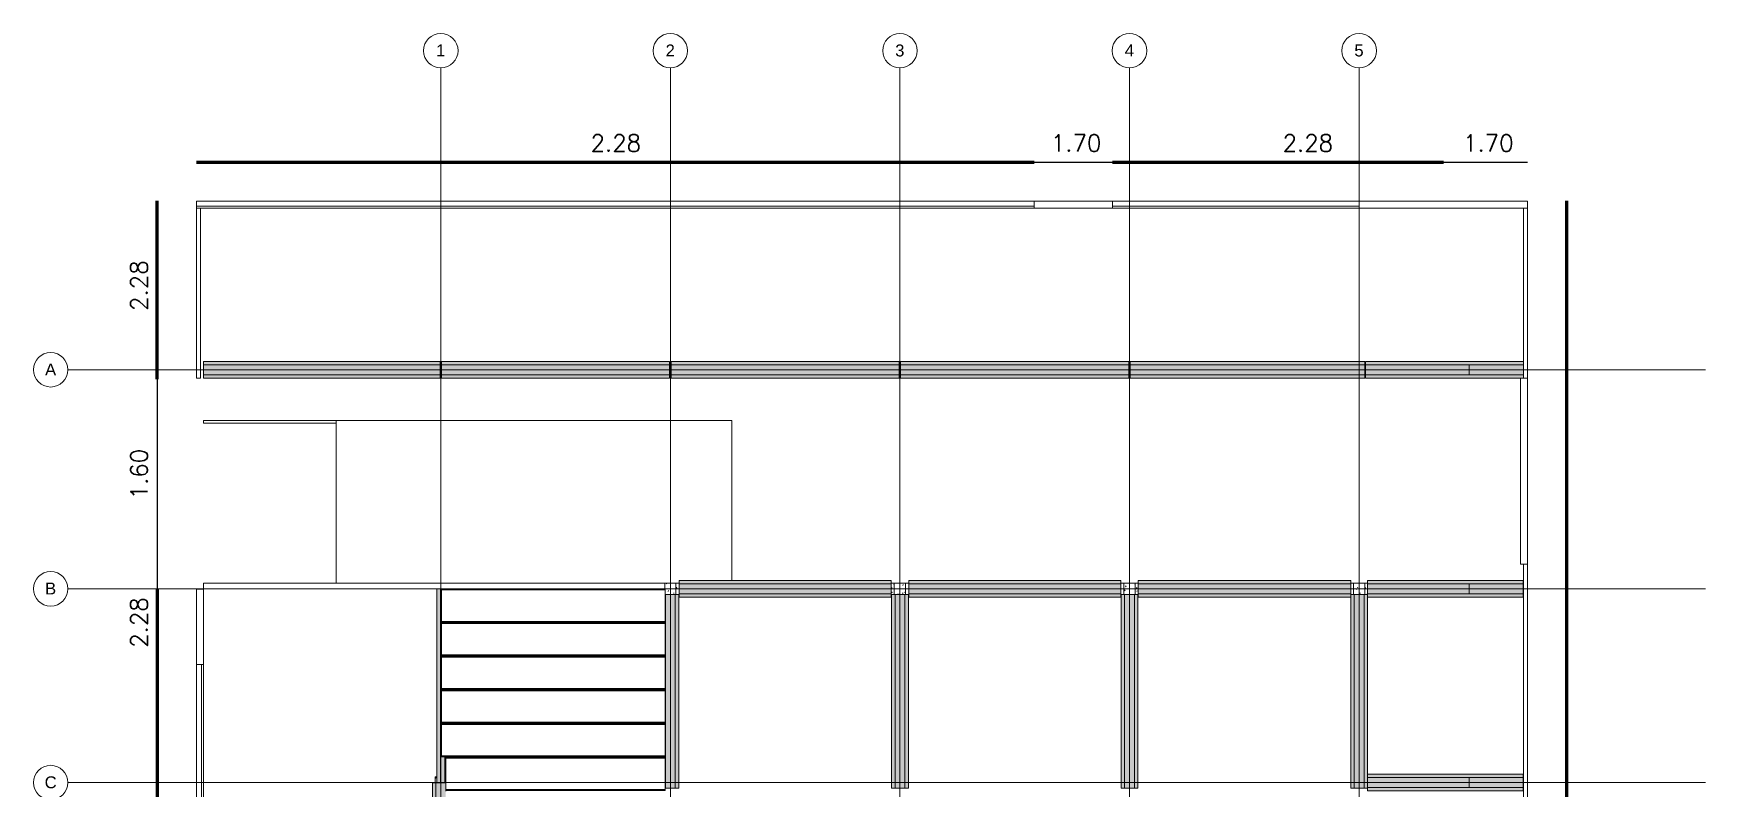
# Model space of a CAD drawing. Header units: inches. Extents: x -4061 to -1680, y 9773 to 12326.
# Drawn here: x -4061 to -1680, y 11251 to 12326 of the extents above; entities that cross this region are included whole.
import ezdxf

# ---------------------------------------------------------------- set-up
doc = ezdxf.new("R2010")
doc.units = ezdxf.units.IN
doc.header["$MEASUREMENT"] = 0
doc.linetypes.add('Línea de rejilla', pattern=[0.875, 0.5, -0.125, 0.125, -0.125])
doc.linetypes.add('Oculto', pattern=[0.28125, 0.1875, -0.09375])
for name, color, linetype, lineweight in [('A-FLOR', 192, 'Continuous', 9), ('A-WALL', 113, 'Continuous', 9), ('S-BEAM', 12, 'Continuous', 9), ('S-COLS', 52, 'Continuous', 9), ('S-FNDN', 32, 'Continuous', 9), ('S-GRID', 1, 'Continuous', 9), ('S-GRID-IDEN', 1, 'Continuous', 9)]:
    doc.layers.add(name, color=color, linetype=linetype, lineweight=lineweight)
doc.layers.add('earth_pressure', color=7, linetype='Continuous')
doc.styles.add('Arial', font='Arial.ttf', dxfattribs={"height": 17.007874})
doc.styles.get("Standard").update_dxf_attribs({"font": 'txt.shx'})
pattern_1 = [(90, (11534.205, 3155.308), (-7.68, 30.72), [1.267, -21.773, 1.267, -21.773, -122.88]), (90, (11534.205, 3155.308), (-7.68, 30.72), [-46.08, 1.267, -44.813, 1.267, -21.773, -53.76]), (90, (11534.205, 3155.308), (-7.68, 30.72), [-115.2, 1.267, -14.093, 1.267, -37.133]), (210, (11530.365, 3166.828), (-22.7643004, -22.011075), [1.267, -21.773, 1.267, -21.773, -122.88]), (210, (11530.365, 3166.828), (-22.7643004, -22.011075), [-46.08, 1.267, -44.813, 1.267, -21.773, -53.76]), (210, (11530.365, 3166.828), (-22.7643004, -22.011075), [-115.2, 1.267, -14.093, 1.267, -37.133]), (330, (11515.005, 3170.668), (30.4443004, -8.708925), [1.267, -21.773, 1.267, -21.773, -122.88]), (330, (11515.005, 3170.668), (30.4443004, -8.708925), [-46.08, 1.267, -44.813, 1.267, -21.773, -53.76]), (330, (11515.005, 3170.668), (30.4443004, -8.708925), [-115.2, 1.267, -14.093, 1.267, -37.133])]
pattern_2 = [(90, (11534.205, 2828.308), (-7.68, 30.72), [1.267, -21.773, 1.267, -21.773, -122.88]), (90, (11534.205, 2828.308), (-7.68, 30.72), [-46.08, 1.267, -44.813, 1.267, -21.773, -53.76]), (90, (11534.205, 2828.308), (-7.68, 30.72), [-115.2, 1.267, -14.093, 1.267, -37.133]), (210, (11530.365, 2839.828), (-22.7643004, -22.011075), [1.267, -21.773, 1.267, -21.773, -122.88]), (210, (11530.365, 2839.828), (-22.7643004, -22.011075), [-46.08, 1.267, -44.813, 1.267, -21.773, -53.76]), (210, (11530.365, 2839.828), (-22.7643004, -22.011075), [-115.2, 1.267, -14.093, 1.267, -37.133]), (330, (11515.005, 2843.668), (30.4443004, -8.708925), [1.267, -21.773, 1.267, -21.773, -122.88]), (330, (11515.005, 2843.668), (30.4443004, -8.708925), [-46.08, 1.267, -44.813, 1.267, -21.773, -53.76]), (330, (11515.005, 2843.668), (30.4443004, -8.708925), [-115.2, 1.267, -14.093, 1.267, -37.133])]
pattern_3 = [(90, (11534.205, 2501.308), (-7.68, 30.72), [1.267, -21.773, 1.267, -21.773, -122.88]), (90, (11534.205, 2501.308), (-7.68, 30.72), [-46.08, 1.267, -44.813, 1.267, -21.773, -53.76]), (90, (11534.205, 2501.308), (-7.68, 30.72), [-115.2, 1.267, -14.093, 1.267, -37.133]), (210, (11530.365, 2512.828), (-22.7643004, -22.011075), [1.267, -21.773, 1.267, -21.773, -122.88]), (210, (11530.365, 2512.828), (-22.7643004, -22.011075), [-46.08, 1.267, -44.813, 1.267, -21.773, -53.76]), (210, (11530.365, 2512.828), (-22.7643004, -22.011075), [-115.2, 1.267, -14.093, 1.267, -37.133]), (330, (11515.005, 2516.668), (30.4443004, -8.708925), [1.267, -21.773, 1.267, -21.773, -122.88]), (330, (11515.005, 2516.668), (30.4443004, -8.708925), [-46.08, 1.267, -44.813, 1.267, -21.773, -53.76]), (330, (11515.005, 2516.668), (30.4443004, -8.708925), [-115.2, 1.267, -14.093, 1.267, -37.133])]
pattern_4 = [(90, (11534.205, 2174.308), (-7.68, 30.72), [1.267, -21.773, 1.267, -21.773, -122.88]), (90, (11534.205, 2174.308), (-7.68, 30.72), [-46.08, 1.267, -44.813, 1.267, -21.773, -53.76]), (90, (11534.205, 2174.308), (-7.68, 30.72), [-115.2, 1.267, -14.093, 1.267, -37.133]), (210, (11530.365, 2185.828), (-22.7643004, -22.011075), [1.267, -21.773, 1.267, -21.773, -122.88]), (210, (11530.365, 2185.828), (-22.7643004, -22.011075), [-46.08, 1.267, -44.813, 1.267, -21.773, -53.76]), (210, (11530.365, 2185.828), (-22.7643004, -22.011075), [-115.2, 1.267, -14.093, 1.267, -37.133]), (330, (11515.005, 2189.668), (30.4443004, -8.708925), [1.267, -21.773, 1.267, -21.773, -122.88]), (330, (11515.005, 2189.668), (30.4443004, -8.708925), [-46.08, 1.267, -44.813, 1.267, -21.773, -53.76]), (330, (11515.005, 2189.668), (30.4443004, -8.708925), [-115.2, 1.267, -14.093, 1.267, -37.133])]

# ---------------------------------------------------------------- blocks, each defined once
blk = doc.blocks.new('Concrete-Rectangular-Column - ONE-217852-1ST FLOOR')
at = {"layer": 'S-COLS'}
h = blk.add_hatch(dxfattribs=at)
h.set_pattern_fill('FP_1', color=256, style=0, pattern_type=2)
h.set_pattern_definition([(0, (3481.324, -11847.189), (30.72, 7.68), [1.267, -21.773, 1.267, -21.773, -122.88]), (0, (3481.324, -11847.189), (30.72, 7.68), [-46.08, 1.267, -44.813, 1.267, -21.773, -53.76]), (0, (3481.324, -11847.189), (30.72, 7.68), [-115.2, 1.267, -14.093, 1.267, -37.133]), (120, (3492.844, -11843.349), (-22.011075, 22.7643004), [1.267, -21.773, 1.267, -21.773, -122.88]), (120, (3492.844, -11843.349), (-22.011075, 22.7643004), [-46.08, 1.267, -44.813, 1.267, -21.773, -53.76]), (120, (3492.844, -11843.349), (-22.011075, 22.7643004), [-115.2, 1.267, -14.093, 1.267, -37.133]), (240, (3496.684, -11827.989), (-8.708925, -30.4443004), [1.267, -21.773, 1.267, -21.773, -122.88]), (240, (3496.684, -11827.989), (-8.708925, -30.4443004), [-46.08, 1.267, -44.813, 1.267, -21.773, -53.76]), (240, (3496.684, -11827.989), (-8.708925, -30.4443004), [-115.2, 1.267, -14.093, 1.267, -37.133])])
h.paths.add_polyline_path([(1, -8), (1, 8), (-1, 8), (-1, -8)], flags=0)
for p, q in [((-1, 8), (1, 8)), ((1, -8), (-1, -8))]:
    blk.add_line(p, q, dxfattribs=at)
blk = doc.blocks.new('Concrete-Rectangular-Column - ONE-V1-1ST FLOOR')
at = {"layer": 'S-COLS'}
h = blk.add_hatch(dxfattribs=at)
h.set_pattern_fill('FP_2', color=256, style=0, pattern_type=2)
h.set_pattern_definition([(0, (3154.324, -11847.189), (30.72, 7.68), [1.267, -21.773, 1.267, -21.773, -122.88]), (0, (3154.324, -11847.189), (30.72, 7.68), [-46.08, 1.267, -44.813, 1.267, -21.773, -53.76]), (0, (3154.324, -11847.189), (30.72, 7.68), [-115.2, 1.267, -14.093, 1.267, -37.133]), (120, (3165.844, -11843.349), (-22.011075, 22.7643004), [1.267, -21.773, 1.267, -21.773, -122.88]), (120, (3165.844, -11843.349), (-22.011075, 22.7643004), [-46.08, 1.267, -44.813, 1.267, -21.773, -53.76]), (120, (3165.844, -11843.349), (-22.011075, 22.7643004), [-115.2, 1.267, -14.093, 1.267, -37.133]), (240, (3169.684, -11827.989), (-8.708925, -30.4443004), [1.267, -21.773, 1.267, -21.773, -122.88]), (240, (3169.684, -11827.989), (-8.708925, -30.4443004), [-46.08, 1.267, -44.813, 1.267, -21.773, -53.76]), (240, (3169.684, -11827.989), (-8.708925, -30.4443004), [-115.2, 1.267, -14.093, 1.267, -37.133])])
h.paths.add_polyline_path([(1, -8), (1, 8), (-1, 8), (-1, -8)], flags=0)
for p, q in [((-1, 8), (1, 8)), ((1, -8), (-1, -8))]:
    blk.add_line(p, q, dxfattribs=at)
blk = doc.blocks.new('Concrete-Rectangular-Column - ONE-V2-1ST FLOOR')
at = {"layer": 'S-COLS'}
h = blk.add_hatch(dxfattribs=at)
h.set_pattern_fill('FP_3', color=256, style=0, pattern_type=2)
h.set_pattern_definition([(0, (2827.324, -11847.189), (30.72, 7.68), [1.267, -21.773, 1.267, -21.773, -122.88]), (0, (2827.324, -11847.189), (30.72, 7.68), [-46.08, 1.267, -44.813, 1.267, -21.773, -53.76]), (0, (2827.324, -11847.189), (30.72, 7.68), [-115.2, 1.267, -14.093, 1.267, -37.133]), (120, (2838.844, -11843.349), (-22.011075, 22.7643004), [1.267, -21.773, 1.267, -21.773, -122.88]), (120, (2838.844, -11843.349), (-22.011075, 22.7643004), [-46.08, 1.267, -44.813, 1.267, -21.773, -53.76]), (120, (2838.844, -11843.349), (-22.011075, 22.7643004), [-115.2, 1.267, -14.093, 1.267, -37.133]), (240, (2842.684, -11827.989), (-8.708925, -30.4443004), [1.267, -21.773, 1.267, -21.773, -122.88]), (240, (2842.684, -11827.989), (-8.708925, -30.4443004), [-46.08, 1.267, -44.813, 1.267, -21.773, -53.76]), (240, (2842.684, -11827.989), (-8.708925, -30.4443004), [-115.2, 1.267, -14.093, 1.267, -37.133])])
h.paths.add_polyline_path([(1, -8), (1, 8), (-1, 8), (-1, -8)], flags=0)
for p, q in [((-1, 8), (1, 8)), ((1, -8), (-1, -8))]:
    blk.add_line(p, q, dxfattribs=at)
blk = doc.blocks.new('Prefabricado-Pilar cuadrado - 16_x16_-217672-1ST FLOOR')
at = {"layer": 'S-COLS'}
h = blk.add_hatch(dxfattribs=at)
h.set_pattern_fill('FP_4', color=256, style=0, pattern_type=2)
h.set_pattern_definition(pattern_1)
h.paths.add_polyline_path([(7, 13.5), (-9, 13.5), (-9, 9), (7, 9), (7, 13)], flags=0)
h = blk.add_hatch(dxfattribs=at)
h.set_pattern_fill('FP_4', color=256, style=0, pattern_type=2)
h.set_pattern_definition(pattern_1)
h.paths.add_polyline_path([(7, -6), (7, 9), (-9, 9), (-9, -7), (-1, -7), (-1, -6.3), (7, -6.3)], flags=0)
for p, q in [((-9, 13.5), (-9, 9)), ((-9, 9), (-8.9, 9)), ((-9, -7), (-9, 9)), ((-9, 9), (7, 9)), ((-8.9, 9), (6.9, 9)), ((7, 9), (6.9, 9)), ((7, 13.5), (7, 13)), ((-8.9, -7), (-9, -7)), ((-8.9, -7), (-8.9, -7))]:
    blk.add_line(p, q, dxfattribs=at)
blk = doc.blocks.new('Concrete-Rectangular-Column - ONE-199442-1ST FLOOR')
at = {"layer": 'S-COLS'}
h = blk.add_hatch(dxfattribs=at)
h.set_pattern_fill('FP_5', color=256, style=0, pattern_type=2)
h.set_pattern_definition([(0, (3481.324, -11259.189), (30.72, 7.68), [1.267, -21.773, 1.267, -21.773, -122.88]), (0, (3481.324, -11259.189), (30.72, 7.68), [-46.08, 1.267, -44.813, 1.267, -21.773, -53.76]), (0, (3481.324, -11259.189), (30.72, 7.68), [-115.2, 1.267, -14.093, 1.267, -37.133]), (120, (3492.844, -11255.349), (-22.011075, 22.7643004), [1.267, -21.773, 1.267, -21.773, -122.88]), (120, (3492.844, -11255.349), (-22.011075, 22.7643004), [-46.08, 1.267, -44.813, 1.267, -21.773, -53.76]), (120, (3492.844, -11255.349), (-22.011075, 22.7643004), [-115.2, 1.267, -14.093, 1.267, -37.133]), (240, (3496.684, -11239.989), (-8.708925, -30.4443004), [1.267, -21.773, 1.267, -21.773, -122.88]), (240, (3496.684, -11239.989), (-8.708925, -30.4443004), [-46.08, 1.267, -44.813, 1.267, -21.773, -53.76]), (240, (3496.684, -11239.989), (-8.708925, -30.4443004), [-115.2, 1.267, -14.093, 1.267, -37.133])])
h.paths.add_polyline_path([(-0.6, -0.5), (7, -0.5), (7, 8), (5.6, 8), (5.6, 0), (-5.6, 0), (-5.6, 8), (-8, 8), (-8, -0.5), (-0.8, -0.5)], flags=0)
for p, q in [((-8, 8), (-5.6, 8)), ((-8, -0.5), (-8, 8)), ((5.6, 8), (7, 8))]:
    blk.add_line(p, q, dxfattribs=at)
blk = doc.blocks.new('Concrete-Rectangular-Column - ONE-V3-1ST FLOOR')
at = {"layer": 'S-COLS'}
h = blk.add_hatch(dxfattribs=at)
h.set_pattern_fill('FP_6', color=256, style=0, pattern_type=2)
h.set_pattern_definition([(0, (2500.324, -11847.189), (30.72, 7.68), [1.267, -21.773, 1.267, -21.773, -122.88]), (0, (2500.324, -11847.189), (30.72, 7.68), [-46.08, 1.267, -44.813, 1.267, -21.773, -53.76]), (0, (2500.324, -11847.189), (30.72, 7.68), [-115.2, 1.267, -14.093, 1.267, -37.133]), (120, (2511.844, -11843.349), (-22.011075, 22.7643004), [1.267, -21.773, 1.267, -21.773, -122.88]), (120, (2511.844, -11843.349), (-22.011075, 22.7643004), [-46.08, 1.267, -44.813, 1.267, -21.773, -53.76]), (120, (2511.844, -11843.349), (-22.011075, 22.7643004), [-115.2, 1.267, -14.093, 1.267, -37.133]), (240, (2515.684, -11827.989), (-8.708925, -30.4443004), [1.267, -21.773, 1.267, -21.773, -122.88]), (240, (2515.684, -11827.989), (-8.708925, -30.4443004), [-46.08, 1.267, -44.813, 1.267, -21.773, -53.76]), (240, (2515.684, -11827.989), (-8.708925, -30.4443004), [-115.2, 1.267, -14.093, 1.267, -37.133])])
h.paths.add_polyline_path([(-1, -8), (1, -8), (1, 8), (-1, 8), (-1, -7)], flags=0)
for p, q in [((-1, 8), (1, 8)), ((1, -8), (-1, -8))]:
    blk.add_line(p, q, dxfattribs=at)
blk = doc.blocks.new('W-Ala ancha - W460X177-219962-1ST FLOOR')
at = {"layer": 'S-BEAM'}
blk.add_hatch(color=71, dxfattribs=at).paths.add_polyline_path([(140, -5.6), (140, 5.6), (103.4, 5.6), (103.4, 1), (-136, 1), (-136, -5.6), (103.4, -5.6)], flags=0)
at = {"layer": 'S-BEAM', "linetype": 'Oculto'}
for p, q in [((140, 0.3), (-136, 0.3)), ((140, -0.3), (-136, -0.3))]:
    blk.add_line(p, q, dxfattribs=at)
at = {"layer": 'S-BEAM'}
for p, q in [((103.4, 5.6), (140, 5.6)), ((140, 5.6), (140, -5.6)), ((-136, -5.6), (140, -5.6))]:
    blk.add_line(p, q, dxfattribs=at)
blk = doc.blocks.new('Inverted Tee Beam - 24IT32-210332-1ST FLOOR')
at = {"layer": 'S-BEAM'}
for points in [[(-146, 7), (130, 7), (130, 7.2), (-146, 7.2)], [(-146, -7), (130, -7), (130, 7), (-146, 7), (-146, 3.1)], [(-146, -7), (-146, -12), (130, -12), (130, -7), (-138.8, -7)]]:
    blk.add_hatch(color=11, dxfattribs=at).paths.add_polyline_path(points, flags=0)
for p, q in [((-146, 7), (-146, 7.2)), ((-146, -7), (-146, 7)), ((-146, 7), (130, 7)), ((130, 7.2), (130, 7)), ((130, 7), (130, -7)), ((-146, -12), (-146, -7)), ((130, -7), (-146, -7)), ((130, -12), (-146, -12)), ((130, -7), (130, -12))]:
    blk.add_line(p, q, dxfattribs=at)
blk = doc.blocks.new('Inverted Tee Beam - 24IT32-217693-1ST FLOOR')
at = {"layer": 'S-BEAM'}
for points in [[(151, 7), (151, 12), (-151, 12), (-151, 7), (114.6, 7)], [(151, -7), (151, 7), (-151, 7), (-151, -7), (114.6, -7)], [(151, -12), (151, -7), (-151, -7), (-151, -12), (114.6, -12)]]:
    blk.add_hatch(color=11, dxfattribs=at).paths.add_polyline_path(points, flags=0)
for p, q in [((-151, 7), (-151, 12)), ((151, 12), (-151, 12)), ((-151, -7), (-151, 7)), ((-151, 7), (151, 7)), ((151, 12), (151, 7)), ((151, 7), (151, -7)), ((-151, -12), (-151, -7)), ((151, -7), (-151, -7)), ((151, -12), (-151, -12)), ((151, -7), (151, -12))]:
    blk.add_line(p, q, dxfattribs=at)
blk = doc.blocks.new('Inverted Tee Beam - 24IT32-223293-1ST FLOOR')
at = {"layer": 'S-BEAM'}
for points in [[(-170.5, 12), (-170.5, 7), (166.5, 7), (166.5, 12)], [(166.5, 7), (-170.5, 7), (-170.5, -7), (166.5, -7)], [(-170.5, -7), (-170.5, -12), (166.5, -12), (166.5, -7)]]:
    blk.add_hatch(color=11, dxfattribs=at).paths.add_polyline_path(points, flags=0)
for p, q in [((-170.5, 7), (-170.5, 12)), ((166.5, 12), (-170.5, 12)), ((-170.5, -7), (-170.5, 7)), ((-170.5, 7), (166.5, 7)), ((166.5, 12), (166.5, 7)), ((166.5, 7), (166.5, -7)), ((-170.5, -12), (-170.5, -7)), ((166.5, -7), (-170.5, -7)), ((166.5, -12), (-170.5, -12)), ((166.5, -7), (166.5, -12))]:
    blk.add_line(p, q, dxfattribs=at)
blk = doc.blocks.new('Inverted Tee Beam - 24IT32-220209-1ST FLOOR')
at = {"layer": 'S-BEAM'}
for points in [[(162.5, 7), (162.5, 12), (-162.5, 12), (-162.5, 7)], [(162.5, -7), (162.5, 7), (-162.5, 7), (-162.5, -7)], [(162.5, -12), (162.5, -7), (-162.5, -7), (-162.5, -12)]]:
    blk.add_hatch(color=11, dxfattribs=at).paths.add_polyline_path(points, flags=0)
for p, q in [((-162.5, 7), (-162.5, 12)), ((162.5, 12), (-162.5, 12)), ((-162.5, -7), (-162.5, 7)), ((-162.5, 7), (162.5, 7)), ((162.5, 12), (162.5, 7)), ((162.5, 7), (162.5, -7)), ((-162.5, -12), (-162.5, -7)), ((162.5, -7), (-162.5, -7)), ((162.5, -12), (-162.5, -12)), ((162.5, -7), (162.5, -12))]:
    blk.add_line(p, q, dxfattribs=at)
blk = doc.blocks.new('Inverted Tee Beam - 24IT32-220216-1ST FLOOR')
at = {"layer": 'S-BEAM'}
for points in [[(-162.5, 12), (-162.5, 7), (162.5, 7), (162.5, 12)], [(-162.5, 7), (-162.5, -7), (162.5, -7), (162.5, 7)], [(-162.5, -7), (-162.5, -12), (162.5, -12), (162.5, -7)]]:
    blk.add_hatch(color=11, dxfattribs=at).paths.add_polyline_path(points, flags=0)
for p, q in [((-162.5, 7), (-162.5, 12)), ((162.5, 12), (-162.5, 12)), ((-162.5, -7), (-162.5, 7)), ((-162.5, 7), (162.5, 7)), ((162.5, 12), (162.5, 7)), ((162.5, 7), (162.5, -7)), ((-162.5, -12), (-162.5, -7)), ((162.5, -7), (-162.5, -7)), ((162.5, -12), (-162.5, -12)), ((162.5, -7), (162.5, -12))]:
    blk.add_line(p, q, dxfattribs=at)
blk = doc.blocks.new('Inverted Tee Beam - 24IT32-228305-1ST FLOOR')
at = {"layer": 'S-BEAM'}
for points in [[(-171.6, 12), (-171.6, 7), (162.5, 7), (162.5, 12)], [(-171.6, 7), (-171.6, -7), (162.5, -7), (162.5, 7)], [(-171.6, -7), (-171.6, -12), (162.5, -12), (162.5, -7)]]:
    blk.add_hatch(color=11, dxfattribs=at).paths.add_polyline_path(points, flags=0)
for p, q in [((-171.6, 7), (-171.6, 12)), ((162.5, 12), (-171.6, 12)), ((-171.6, -7), (-171.6, 7)), ((-171.6, 7), (162.5, 7)), ((162.5, 12), (162.5, 7)), ((162.5, 7), (162.5, -7)), ((-171.6, -12), (-171.6, -7)), ((162.5, -7), (-171.6, -7)), ((162.5, -12), (-171.6, -12)), ((162.5, -7), (162.5, -12))]:
    blk.add_line(p, q, dxfattribs=at)
blk = doc.blocks.new('Prefabricado-Pilar cuadrado - 16_x16_-217833-1ST FLOOR')
at = {"layer": 'S-COLS'}
h = blk.add_hatch(dxfattribs=at)
h.set_pattern_fill('FP_9', color=256, style=0, pattern_type=2)
h.set_pattern_definition(pattern_2)
h.paths.add_polyline_path([(7, 13.5), (-9, 13.5), (-9, 9), (7, 9), (7, 13)], flags=0)
h = blk.add_hatch(dxfattribs=at)
h.set_pattern_fill('FP_9', color=256, style=0, pattern_type=2)
h.set_pattern_definition(pattern_2)
h.paths.add_polyline_path([(7, -6), (7, 9), (-9, 9), (-9, -7), (7, -7)], flags=0)
h = blk.add_hatch(dxfattribs=at)
h.set_pattern_fill('FP_9', color=256, style=0, pattern_type=2)
h.set_pattern_definition(pattern_2)
h.paths.add_polyline_path([(7, -7), (-9, -7), (-9, -11.5), (7, -11.5), (7, -11)], flags=0)
for p, q in [((-9, 13.5), (-9, 9)), ((-9, 9), (-8.9, 9)), ((-9, -7), (-9, 9)), ((-9, 9), (7, 9)), ((-8.9, 9), (6.9, 9)), ((7, 9), (6.9, 9)), ((7, 13.5), (7, 13)), ((-8.9, -7), (-9, -7)), ((7, -7), (-9, -7)), ((-9, -7), (-9, -11.5)), ((6.9, -7), (-8.9, -7)), ((6.9, -7), (7, -7)), ((7, -11), (7, -11.5))]:
    blk.add_line(p, q, dxfattribs=at)
blk = doc.blocks.new('Inverted Tee Beam - 24IT32-V7-1ST FLOOR')
at = {"layer": 'S-BEAM'}
for points in [[(-146, 7), (130, 7), (130, 12), (-146, 12)], [(-146, -7), (130, -7), (130, 7), (-146, 7)], [(-146, -12), (130, -12), (130, -7), (-146, -7)]]:
    blk.add_hatch(color=11, dxfattribs=at).paths.add_polyline_path(points, flags=0)
for p, q in [((-146, 7), (-146, 12)), ((130, 12), (-146, 12)), ((-146, -7), (-146, 7)), ((-146, 7), (130, 7)), ((130, 12), (130, 7)), ((130, 7), (130, -7)), ((-146, -12), (-146, -7)), ((130, -7), (-146, -7)), ((130, -12), (-146, -12)), ((130, -7), (130, -12))]:
    blk.add_line(p, q, dxfattribs=at)
blk = doc.blocks.new('Prefabricado-Pilar cuadrado - 16_x16_-V8-1ST FLOOR')
at = {"layer": 'S-COLS'}
h = blk.add_hatch(dxfattribs=at)
h.set_pattern_fill('FP_11', color=256, style=0, pattern_type=2)
h.set_pattern_definition(pattern_3)
h.paths.add_polyline_path([(7, 13.5), (-9, 13.5), (-9, 9), (7, 9), (7, 13)], flags=0)
h = blk.add_hatch(dxfattribs=at)
h.set_pattern_fill('FP_11', color=256, style=0, pattern_type=2)
h.set_pattern_definition(pattern_3)
h.paths.add_polyline_path([(7, -6), (7, 9), (-9, 9), (-9, -7), (7, -7)], flags=0)
h = blk.add_hatch(dxfattribs=at)
h.set_pattern_fill('FP_11', color=256, style=0, pattern_type=2)
h.set_pattern_definition(pattern_3)
h.paths.add_polyline_path([(7, -7), (-9, -7), (-9, -11.5), (7, -11.5), (7, -11)], flags=0)
for p, q in [((-9, 13.5), (-9, 9)), ((-9, 9), (-8.9, 9)), ((-9, -7), (-9, 9)), ((-9, 9), (7, 9)), ((-8.9, 9), (6.9, 9)), ((7, 9), (6.9, 9)), ((7, 13.5), (7, 13)), ((-8.9, -7), (-9, -7)), ((7, -7), (-9, -7)), ((-9, -7), (-9, -11.5)), ((6.9, -7), (-8.9, -7)), ((6.9, -7), (7, -7)), ((7, -11), (7, -11.5))]:
    blk.add_line(p, q, dxfattribs=at)
blk = doc.blocks.new('Inverted Tee Beam - 24IT32-217918-1ST FLOOR')
at = {"layer": 'S-BEAM'}
for points in [[(151.5, 7), (151.5, 12), (-151, 12), (-151, 7), (60.4, 7)], [(151.5, -7), (151.5, 7), (-151, 7), (-151, -7), (60.4, -7)], [(151.5, -12), (151.5, -7), (-151, -7), (-151, -12), (60.4, -12)]]:
    blk.add_hatch(color=11, dxfattribs=at).paths.add_polyline_path(points, flags=0)
for p, q in [((-151, 7), (-151, 12)), ((151.5, 12), (-151, 12)), ((-151, -7), (-151, 7)), ((-151, 7), (151.5, 7)), ((151.5, 12), (151.5, 7)), ((151.5, 7), (151.5, -7)), ((-151, -12), (-151, -7)), ((151.5, -7), (-151, -7)), ((151.5, -12), (-151, -12)), ((151.5, -7), (151.5, -12))]:
    blk.add_line(p, q, dxfattribs=at)
blk = doc.blocks.new('Prefabricado-Pilar cuadrado - 16_x16_-227061-1ST FLOOR')
at = {"layer": 'S-COLS'}
h = blk.add_hatch(dxfattribs=at)
h.set_pattern_fill('FP_13', color=256, style=0, pattern_type=2)
h.set_pattern_definition(pattern_4)
h.paths.add_polyline_path([(7, 13), (-9, 13), (-9, 9), (7, 9)], flags=0)
h = blk.add_hatch(dxfattribs=at)
h.set_pattern_fill('FP_13', color=256, style=0, pattern_type=2)
h.set_pattern_definition(pattern_4)
h.paths.add_polyline_path([(7, -6), (7, 9), (-9, 9), (-9, -7), (7, -7)], flags=0)
h = blk.add_hatch(dxfattribs=at)
h.set_pattern_fill('FP_13', color=256, style=0, pattern_type=2)
h.set_pattern_definition(pattern_4)
h.paths.add_polyline_path([(7, -7), (-9, -7), (-9, -11), (7, -11)], flags=0)
for p, q in [((-9, 13), (-9, 9)), ((-9, 9), (-8.9, 9)), ((-9, -7), (-9, 9)), ((-8.9, 9), (6.9, 9)), ((7, 9), (6.9, 9)), ((-8.9, -7), (-9, -7)), ((7, -7), (-9, -7)), ((-9, -7), (-9, -11)), ((6.9, -7), (-8.9, -7)), ((6.9, -7), (7, -7))]:
    blk.add_line(p, q, dxfattribs=at)
blk = doc.blocks.new('Inverted Tee Beam - 24IT32-229086-1ST FLOOR')
at = {"layer": 'S-BEAM'}
for points in [[(-146, 7), (130, 7), (130, 12), (-146, 12)], [(-146, -7), (130, -7), (130, 7), (-146, 7)], [(-146, -7), (-146, -12), (130, -12), (130, -7), (-145, -7)]]:
    blk.add_hatch(color=11, dxfattribs=at).paths.add_polyline_path(points, flags=0)
for p, q in [((-146, 7), (-146, 12)), ((130, 12), (-146, 12)), ((-146, -7), (-146, 7)), ((-146, 7), (130, 7)), ((130, 12), (130, 7)), ((130, 7), (130, -7)), ((-146, -12), (-146, -7)), ((130, -7), (-146, -7)), ((-145, -12), (-146, -12)), ((130, -12), (-131, -12)), ((130, -7), (130, -12))]:
    blk.add_line(p, q, dxfattribs=at)
blk = doc.blocks.new('Inverted Tee Beam - 24IT32-217907-1ST FLOOR')
at = {"layer": 'S-BEAM'}
for points in [[(201, 5.2), (201, 7), (-209.5, 7), (-209.5, -7), (201, -7)], [(201, -7), (-209.5, -7), (-209.5, -12), (201, -12)]]:
    blk.add_hatch(color=11, dxfattribs=at).paths.add_polyline_path(points, flags=0)
for p, q in [((-209.5, -7), (-209.5, 7)), ((-199.6, 7), (-197.9, 7)), ((-151.7, 7), (-150, 7)), ((-103.8, 7), (-102.1, 7)), ((-55.9, 7), (-54.2, 7)), ((-8, 7), (-6.3, 7)), ((39.9, 7), (41.5, 7)), ((87.7, 7), (89.4, 7)), ((135.6, 7), (137.3, 7)), ((183.5, 7), (185.2, 7)), ((201, 7), (201, -7)), ((-209.5, -12), (-209.5, -7)), ((201, -7), (-209.5, -7)), ((201, -12), (-209.5, -12)), ((201, -7), (201, -12))]:
    blk.add_line(p, q, dxfattribs=at)
blk = doc.blocks.new('Beam 2 Levels - Beams 2 Levels-228881-1ST FLOOR')
at = {"layer": 'S-BEAM'}
for points in [[(116, 7), (116, 12), (-105.5, 12), (-105.5, 7), (39.2, 7)], [(39.2, -7), (39.2, 7), (-105.5, 7), (-105.5, -7)], [(116, -7), (116, 7), (39.2, 7), (39.2, -7)], [(116, -12), (116, -7), (-105.5, -7), (-105.5, -12), (39.2, -12)]]:
    blk.add_hatch(color=114, dxfattribs=at).paths.add_polyline_path(points, flags=0)
for p, q in [((-105.5, 7), (-105.5, 12)), ((116, 12), (-105.5, 12)), ((-105.5, -7), (-105.5, 7)), ((-105.5, 7), (39.2, 7)), ((39.2, 7), (39.2, -7)), ((39.2, 7), (116, 7)), ((116, 7), (116, 12)), ((116, 7), (116, -7)), ((-105.5, -8), (-105.5, -7)), ((39.2, -7), (-105.5, -7)), ((116, -12), (-105.5, -12)), ((116, -7), (39.2, -7)), ((116, -12), (116, -7))]:
    blk.add_line(p, q, dxfattribs=at)
blk = doc.blocks.new('Beam 2 Levels - Beams 2 Levels-228845-1ST FLOOR')
at = {"layer": 'S-BEAM'}
for points in [[(116.5, 7), (116.5, 12), (-108.6, 12), (-108.6, 7), (39.2, 7)], [(39.2, -7), (39.2, 7), (-108.6, 7), (-108.6, -7)], [(116.5, -7), (116.5, 7), (39.2, 7), (39.2, -7)], [(116.5, -12), (116.5, -7), (-108.6, -7), (-108.6, -12), (112.5, -12)]]:
    blk.add_hatch(color=114, dxfattribs=at).paths.add_polyline_path(points, flags=0)
for p, q in [((-108.6, 7), (-108.6, 12)), ((116.5, 12), (-108.6, 12)), ((-108.6, -7), (-108.6, 7)), ((-108.6, 7), (39.2, 7)), ((39.2, 7), (39.2, -7)), ((39.2, 7), (116.5, 7)), ((-108.6, -12), (-108.6, -7)), ((39.2, -7), (-108.6, -7)), ((112.5, -12), (-108.6, -12)), ((116.5, -7), (39.2, -7))]:
    blk.add_line(p, q, dxfattribs=at)
blk = doc.blocks.new('Beam 2 Levels - Beams 2 Levels-V11-1ST FLOOR')
at = {"layer": 'S-BEAM'}
for points in [[(116, 7), (116, 12), (-105.5, 12), (-105.5, 7), (39.2, 7)], [(39.2, -7), (39.2, 7), (-105.5, 7), (-105.5, -7)], [(116, -7), (116, 7), (39.2, 7), (39.2, -7)], [(116, -12), (116, -7), (-105.5, -7), (-105.5, -12), (39.2, -12)]]:
    blk.add_hatch(color=114, dxfattribs=at).paths.add_polyline_path(points, flags=0)
for p, q in [((116, 12), (-105.5, 12)), ((-105.5, -7), (-105.5, 7)), ((-105.5, 7), (39.2, 7)), ((39.2, 7), (39.2, -7)), ((39.2, 7), (116, 7)), ((116, 7), (116, 12)), ((116, 7), (116, -7)), ((39.2, -7), (-105.5, -7)), ((-105.5, -12), (-105.5, -8)), ((116, -12), (-105.5, -12)), ((116, -7), (39.2, -7)), ((116, -12), (116, -7))]:
    blk.add_line(p, q, dxfattribs=at)
blk = doc.blocks.new('hollowcore plank - HEAVY-240950-1ST FLOOR')
at = {"layer": 'S-BEAM'}
for p, q in [((0, 23.8), (0, 23.9)), ((318, 23.9), (318.8, 23.9)), ((318.8, 23.9), (318.8, 23.8)), ((0, 23.1), (0, 23.8)), ((0, 23.8), (318.8, 23.8)), ((0, 22.4), (0, 23.1)), ((0, 23.1), (318.8, 23.1)), ((0, -22.4), (0, 22.4)), ((0, 22.4), (318.8, 22.4)), ((318.8, 23.8), (318.8, 23.1)), ((318.8, 23.1), (318.8, 22.4)), ((318.8, 22.4), (318.8, -22.4)), ((0, -23.1), (0, -22.4)), ((0, -22.4), (318.8, -22.4)), ((0, -23.8), (0, -23.1)), ((0, -23.1), (318.8, -23.1)), ((0, -23.9), (0, -23.8)), ((318.8, -23.8), (0, -23.8)), ((318.8, -22.4), (318.8, -23.1)), ((318.8, -23.1), (318.8, -23.8)), ((318.8, -23.8), (318.8, -23.9)), ((0, -23.9), (318.8, -23.9))]:
    blk.add_line(p, q, dxfattribs=at)
blk = doc.blocks.new('hollowcore plank - HEAVY-V14-1ST FLOOR')
at = {"layer": 'S-BEAM'}
for p, q in [((0, 23.8), (0, 23.9)), ((0, 23.9), (318.8, 23.9)), ((318.8, 23.9), (318.8, 23.8)), ((0, 23.1), (0, 23.8)), ((0, 23.8), (318.8, 23.8)), ((0, 22.4), (0, 23.1)), ((0, 23.1), (318.8, 23.1)), ((0, -22.4), (0, 22.4)), ((0, 22.4), (318.8, 22.4)), ((318.8, 23.8), (318.8, 23.1)), ((318.8, 23.1), (318.8, 22.4)), ((318.8, 22.4), (318.8, -22.4)), ((0, -23.1), (0, -22.4)), ((0, -22.4), (318.8, -22.4)), ((0, -23.8), (0, -23.1)), ((0, -23.1), (318.8, -23.1)), ((0, -23.9), (0, -23.8)), ((318.8, -23.8), (0, -23.8)), ((318.8, -22.4), (318.8, -23.1)), ((318.8, -23.1), (318.8, -23.8)), ((318.8, -23.8), (318.8, -23.9)), ((0, -23.9), (318.8, -23.9))]:
    blk.add_line(p, q, dxfattribs=at)
blk = doc.blocks.new('hollowcore plank - HEAVY-243022-1ST FLOOR')
at = {"layer": 'S-BEAM'}
for p, q in [((0, 23.8), (0, 23.9)), ((0, 23.9), (312.8, 23.9)), ((312.8, 23.9), (312.8, 23.8)), ((0, 23.1), (0, 23.8)), ((0, 23.8), (312.8, 23.8)), ((0, 22.4), (0, 23.1)), ((0, 23.1), (312.8, 23.1)), ((0, -22.4), (0, 22.4)), ((0, 22.4), (312.8, 22.4)), ((312.8, 23.8), (312.8, 23.1)), ((312.8, 23.1), (312.8, 22.4)), ((312.8, 22.4), (312.8, -22.4)), ((0, -23.1), (0, -22.4)), ((0, -22.4), (312.8, -22.4)), ((0, -23.1), (312.8, -23.1)), ((312.8, -23.8), (0, -23.8)), ((312.8, -22.4), (312.8, -23.1)), ((312.8, -23.1), (312.8, -23.8)), ((312.8, -23.8), (312.8, -23.9)), ((0, -23.9), (312.8, -23.9))]:
    blk.add_line(p, q, dxfattribs=at)
blk = doc.blocks.new('Rejilla - Extremo inicial de rejilla - Círculo-11506-1ST FLOOR')
at = {"layer": 'S-GRID-IDEN'}
blk.add_circle((0, 0), 0.256, dxfattribs=at)

msp = doc.modelspace()

# ---------------------------------------------------------------- linework, layer by layer
at = {"layer": 'A-FLOR'}
for p, q in [((-3066.8, 11775), (-3630.2, 11775)), ((-3630.2, 11775), (-3630.2, 11543.1)), ((-3066.8, 11547.2), (-3066.8, 11775))]:
    msp.add_line(p, q, dxfattribs=at)
at = {"layer": 'A-WALL'}
for p, q in [((-3829.3, 11835.2), (-3829.3, 12087.2)), ((-3829.3, 12087.2), (-2636, 12087.2)), ((-2636, 12080.2), (-3829.3, 12080.2)), ((-2636, 12077.2), (-3829.3, 12077.2)), ((-3823.3, 12077.2), (-3823.3, 11835.2)), ((-2524.6, 12087.2), (-2173, 12087.2)), ((-2173, 12080.2), (-2524.6, 12080.2)), ((-2173, 12077.2), (-2524.6, 12077.2)), ((-2173, 12087.2), (-2173, 12077.2)), ((-1939.3, 11835.2), (-1939.3, 12077.2)), ((-1933.3, 12077.2), (-1939.3, 12077.2)), ((-1933.3, 12077.2), (-1933.3, 11835.2)), ((-3829.3, 11835.2), (-3823.3, 11835.2)), ((-3819.3, 11775), (-3630.2, 11775)), ((-3819.3, 11771.1), (-3819.3, 11775)), ((-3630.2, 11771.1), (-3819.3, 11771.1)), ((-1939.3, 11162.2), (-1939.3, 11570.2)), ((-1933.3, 11570.2), (-1933.3, 11162.2)), ((-3819.3, 11543.1), (-3162.3, 11543.1)), ((-3819.3, 11543.1), (-3819.3, 11535.2)), ((-3162.3, 11535.2), (-3819.3, 11535.2)), ((-3162.3, 11535.2), (-3162.3, 11543.1)), ((-3829.3, 9963.2), (-3829.3, 11427.3)), ((-3829.3, 11427.3), (-3819.3, 11427.3)), ((-3822.3, 11427.3), (-3822.3, 9963.2)), ((-3819.3, 11427.3), (-3819.3, 9963.2))]:
    msp.add_line(p, q, dxfattribs=at)
at = {"layer": 'earth_pressure', "color": 1, "lineweight": 90}
for p, q in [((-3829.3, 12142.9), (-2636, 12142.9)), ((-2524.6, 12142.9), (-2053.3, 12142.9)), ((-3885, 11834), (-3885, 12088)), ((-1877.6, 9891.2), (-1877.6, 12088)), ((-3885, 11535.2), (-3885, 11427.3)), ((-3885, 11427.3), (-3885, 9963.2))]:
    msp.add_line(p, q, dxfattribs=at)
at = {"layer": 'earth_pressure', "color": 40}
for p, q in [((-2636, 12142.9), (-2524.6, 12142.9)), ((-2053.3, 12142.9), (-1933.3, 12142.9))]:
    msp.add_line(p, q, dxfattribs=at)
at = {"layer": 'earth_pressure', "color": 3}
msp.add_line((-3885, 11834), (-3885, 11535.2), dxfattribs=at)
at = {"layer": 'S-FNDN'}
for p, q in [((-2636, 12087.2), (-2524.6, 12087.2)), ((-2636, 12087.2), (-2636, 12077.2)), ((-2524.6, 12077.2), (-2636, 12077.2)), ((-2524.6, 12087.2), (-2524.6, 12077.2)), ((-2173, 12087.2), (-1933.3, 12087.2)), ((-1939.3, 12077.2), (-2173, 12077.2)), ((-1933.3, 12077.2), (-1933.3, 12087.2)), ((-1943.3, 11570.2), (-1943.3, 11835.2)), ((-1943.3, 11835.2), (-1933.3, 11835.2)), ((-1933.3, 11835.2), (-1933.3, 11570.2)), ((-1943.3, 11570.2), (-1933.3, 11570.2)), ((-3829.3, 11427.3), (-3829.3, 11534.7)), ((-3829.3, 11534.7), (-3819.3, 11534.7)), ((-3819.3, 11534.7), (-3819.3, 11427.3))]:
    msp.add_line(p, q, dxfattribs=at)
at = {"layer": 'S-GRID', "linetype": 'Línea de rejilla'}
for p, q in [((-3481.3, 9772.6), (-3481.3, 12277.1)), ((-3154.3, 9772.6), (-3154.3, 12277.1)), ((-2827.3, 9772.6), (-2827.3, 12277.1)), ((-2500.3, 9772.6), (-2500.3, 12277.1)), ((-2173.3, 9772.6), (-2173.3, 12277.1)), ((-1679.8, 11847.2), (-4012.3, 11847.2)), ((-1679.8, 11535.2), (-4012.3, 11535.2)), ((-1679.8, 11259.2), (-4012.3, 11259.2))]:
    msp.add_line(p, q, dxfattribs=at)

# ---------------------------------------------------------------- block references
at = {"layer": 'S-BEAM'}
for name, p, rotation in [('Inverted Tee Beam - 24IT32-223293-1ST FLOOR', (-3652.8, 11847.2), 180), ('Inverted Tee Beam - 24IT32-220216-1ST FLOOR', (-2663.8, 11847.2), 180), ('Inverted Tee Beam - 24IT32-228305-1ST FLOOR', (-2336.8, 11847.2), 180), ('W-Ala ancha - W460X177-219962-1ST FLOOR', (-3481.3, 11399.2), 269.9999999999998), ('Inverted Tee Beam - 24IT32-210332-1ST FLOOR', (-3154.3, 11397.2), 89.99999999999986), ('Inverted Tee Beam - 24IT32-V7-1ST FLOOR', (-2827.3, 11397.2), 89.99999999999986), ('Inverted Tee Beam - 24IT32-V7-1ST FLOOR', (-2500.3, 11397.2), 89.99999999999986), ('Inverted Tee Beam - 24IT32-229086-1ST FLOOR', (-2173.3, 11397.2), 89.99999999999986), ('Inverted Tee Beam - 24IT32-217907-1ST FLOOR', (-3481.3, 11049.2), 269.9999999999994)]:
    msp.add_blockref(name, p, dxfattribs=dict(at, rotation=rotation))
for name, p in [('Inverted Tee Beam - 24IT32-220209-1ST FLOOR', (-3317.8, 11847.2)), ('Inverted Tee Beam - 24IT32-220209-1ST FLOOR', (-2990.8, 11847.2)), ('Beam 2 Levels - Beams 2 Levels-228845-1ST FLOOR', (-2055.8, 11847.2)), ('hollowcore plank - HEAVY-240950-1ST FLOOR', (-3480.3, 11511.2)), ('Inverted Tee Beam - 24IT32-217693-1ST FLOOR', (-2990.8, 11535.2)), ('Inverted Tee Beam - 24IT32-217693-1ST FLOOR', (-2663.8, 11535.2)), ('Inverted Tee Beam - 24IT32-217918-1ST FLOOR', (-2336.8, 11535.2)), ('Beam 2 Levels - Beams 2 Levels-228881-1ST FLOOR', (-2055.8, 11535.2)), ('hollowcore plank - HEAVY-V14-1ST FLOOR', (-3480.3, 11463.4)), ('hollowcore plank - HEAVY-V14-1ST FLOOR', (-3480.3, 11415.5)), ('hollowcore plank - HEAVY-V14-1ST FLOOR', (-3480.3, 11367.6)), ('hollowcore plank - HEAVY-V14-1ST FLOOR', (-3480.3, 11319.7)), ('hollowcore plank - HEAVY-243022-1ST FLOOR', (-3474.3, 11271.8)), ('Beam 2 Levels - Beams 2 Levels-V11-1ST FLOOR', (-2055.8, 11259.2))]:
    msp.add_blockref(name, p, dxfattribs=at)
at = {"layer": 'S-COLS'}
for name, p in [('Concrete-Rectangular-Column - ONE-217852-1ST FLOOR', (-3481.3, 11847.2)), ('Concrete-Rectangular-Column - ONE-V1-1ST FLOOR', (-3154.3, 11847.2)), ('Concrete-Rectangular-Column - ONE-V2-1ST FLOOR', (-2827.3, 11847.2)), ('Concrete-Rectangular-Column - ONE-V3-1ST FLOOR', (-2500.3, 11847.2)), ('Concrete-Rectangular-Column - ONE-199442-1ST FLOOR', (-3481.3, 11259.2))]:
    msp.add_blockref(name, p, dxfattribs=at)
at = {"layer": 'S-COLS', "rotation": 269.9999999999963}
for name, p in [('Prefabricado-Pilar cuadrado - 16_x16_-217672-1ST FLOOR', (-3155.3, 11534.2)), ('Prefabricado-Pilar cuadrado - 16_x16_-217833-1ST FLOOR', (-2828.3, 11534.2)), ('Prefabricado-Pilar cuadrado - 16_x16_-V8-1ST FLOOR', (-2501.3, 11534.2)), ('Prefabricado-Pilar cuadrado - 16_x16_-227061-1ST FLOOR', (-2174.3, 11534.2))]:
    msp.add_blockref(name, p, dxfattribs=at)
at = {"layer": 'S-GRID-IDEN', "xscale": 95.99999999999994, "yscale": 95.99999999999994, "zscale": 95.99999999999994}
for p in [(-3481.3, 12301.7), (-3154.3, 12301.7), (-2827.3, 12301.7), (-2500.3, 12301.7), (-2173.3, 12301.7)]:
    msp.add_blockref('Rejilla - Extremo inicial de rejilla - Círculo-11506-1ST FLOOR', p, dxfattribs=at)
at = {"layer": 'S-GRID-IDEN', "xscale": 95.99999999999994, "yscale": 95.99999999999994, "zscale": 95.99999999999994, "rotation": 89.99999999999987}
for p in [(-4036.9, 11847.2), (-4036.9, 11535.2), (-4036.9, 11259.2)]:
    msp.add_blockref('Rejilla - Extremo inicial de rejilla - Círculo-11506-1ST FLOOR', p, dxfattribs=at)

# ---------------------------------------------------------------- texts
at = {"layer": 'earth_pressure', "color": 1}
for p in [(-3268, 12158.1), (-2282.3, 12158.1)]:
    msp.add_text('2.28', height=24, dxfattribs=at).set_placement(p)
at = {"layer": 'earth_pressure', "color": 40}
for p in [(-2612.3, 12158.1), (-2025.3, 12158.1)]:
    msp.add_text('1.70', height=24, dxfattribs=at).set_placement(p)
at = {"layer": 'earth_pressure', "color": 1}
for p in [(-3899, 11931), (-3899, 11451.2)]:
    msp.add_text('2.28', height=24, rotation=90, dxfattribs=at).set_placement(p)
at = {"layer": 'earth_pressure', "color": 3}
msp.add_text('1.60', height=24, rotation=90, dxfattribs=at).set_placement((-3899, 11662.6))
at = {"layer": 'S-GRID-IDEN', "char_height": 17, "attachment_point": 1, "style": 'Arial'}
for s, insert, width in [('1', (-3488.1, 12310.5), 16.059), ('2', (-3161.1, 12310.5), 16.059), ('3', (-2834.1, 12310.5), 16.059), ('4', (-2507.1, 12310.5), 16.059), ('5', (-2180.1, 12310.5), 16.059), ('A', (-4044.9, 11856.1), 19.392), ('B', (-4044.9, 11544.1), 19.392), ('C', (-4045.5, 11268.1), 20.907)]:
    msp.add_mtext(s, dxfattribs=dict(at, insert=insert, width=width))

doc.saveas('drawing.dxf')
